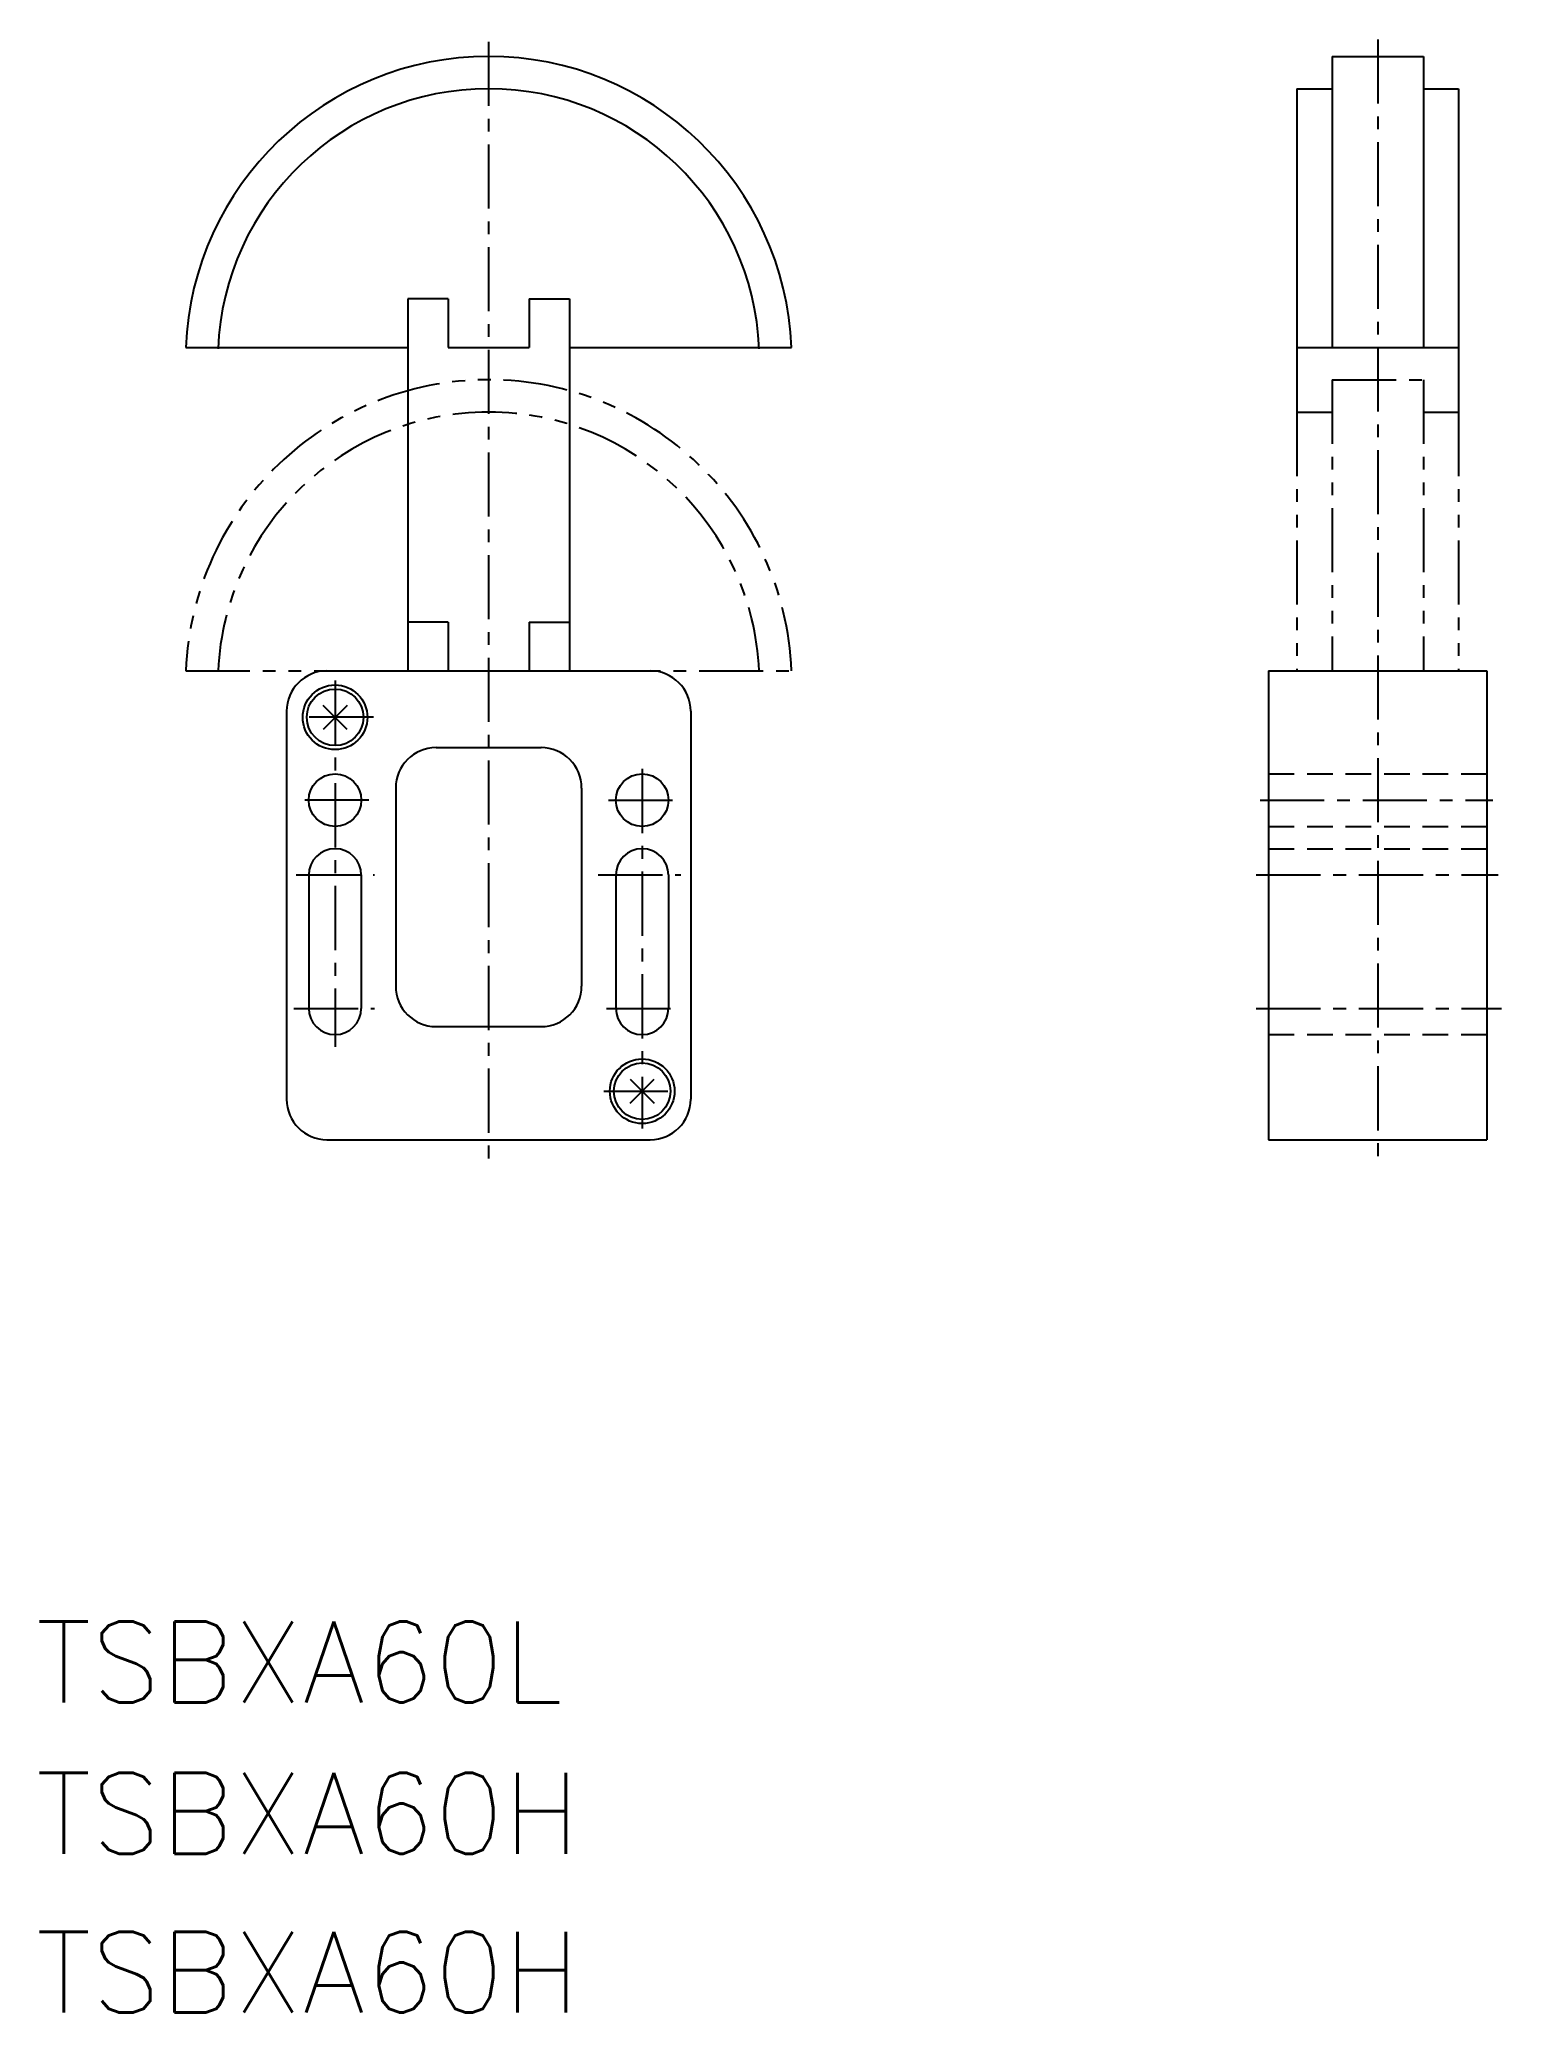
# Model space of a CAD drawing. Extents: x 46 to 227, y 28 to 272.
import ezdxf
from ezdxf.enums import TextEntityAlignment as Align

# ---------------------------------------------------------------- set-up
doc = ezdxf.new("R2010")
doc.units = 0
doc.header["$LTSCALE"] = 0.25
for name, pattern in [('CENTER', [50.8, 31.75, -6.35, 6.35, -6.35]), ('DASHED', [19.05, 12.7, -6.35]), ('PHANTOM', [63.5, 31.75, -6.35, 6.35, -6.35, 6.35, -6.35])]:
    doc.linetypes.add(name, pattern=pattern)
doc.layers.get('0').update_dxf_attribs({"linetype": 'CONTINUOUS'})
doc.layers.add('CENTER', color=1, linetype='CONTINUOUS')
doc.styles.get("Standard").update_dxf_attribs({"font": 'txt.shx', "bigfont": 'bigfont.shx'})

msp = doc.modelspace()

# ---------------------------------------------------------------- linework, layer by layer
at = {"color": 7, "linetype": 'CONTINUOUS'}
for p, q in [((205.99, 270.04), (217.29, 270.04)), ((205.99, 270.04), (205.99, 234.04)), ((217.29, 270.04), (217.29, 234.04)), ((201.64, 266.04), (201.64, 226.04)), ((201.64, 266.04), (205.99, 266.04)), ((217.29, 266.04), (221.64, 266.04)), ((221.64, 266.04), (221.64, 226.04)), ((91.64, 240.04), (91.64, 200.04)), ((96.64, 240.04), (91.64, 240.04)), ((96.64, 240.04), (96.64, 234.04)), ((106.64, 240.04), (106.64, 234.04)), ((106.64, 240.04), (111.64, 240.04)), ((111.64, 240.04), (111.64, 200.04)), ((64.17, 234.04), (91.64, 234.04)), ((96.64, 234.04), (106.64, 234.04)), ((111.64, 234.04), (139.11, 234.04)), ((201.64, 234.04), (221.64, 234.04)), ((81.64, 194.04), (121.64, 194.04)), ((198.14, 194.04), (198.14, 136.04)), ((198.14, 194.04), (225.14, 194.04)), ((225.14, 194.04), (225.14, 136.04)), ((76.64, 189.04), (76.64, 141.04)), ((84.12, 189.77), (81.15, 186.8)), ((84.12, 186.8), (81.15, 189.77)), ((126.64, 189.04), (126.64, 141.04)), ((95.14, 184.54), (108.14, 184.54)), ((90.14, 179.54), (90.14, 155.04)), ((113.14, 179.54), (113.14, 155.04)), ((79.39, 168.79), (79.39, 152.29)), ((85.89, 168.79), (85.89, 152.29)), ((117.39, 168.79), (117.39, 152.29)), ((123.89, 168.79), (123.89, 152.29)), ((95.14, 150.04), (108.14, 150.04)), ((119.15, 140.55), (122.12, 143.52)), ((119.15, 143.52), (122.12, 140.55)), ((81.64, 136.04), (121.64, 136.04)), ((198.14, 136.04), (225.14, 136.04))]:
    msp.add_line(p, q, dxfattribs=at)
at = {"color": 3, "linetype": 'PHANTOM'}
for p, q in [((205.99, 230.04), (205.99, 194.04)), ((205.99, 230.04), (217.29, 230.04)), ((217.29, 230.04), (217.29, 194.04)), ((201.64, 226.04), (201.64, 194.04)), ((201.64, 226.04), (205.99, 226.04)), ((217.29, 226.04), (221.64, 226.04)), ((221.64, 226.04), (221.64, 194.04)), ((96.64, 200.04), (91.64, 200.04)), ((91.64, 200.04), (91.64, 194.04)), ((96.64, 200.04), (96.64, 194.04)), ((106.64, 200.04), (111.64, 200.04)), ((106.64, 200.04), (106.64, 194.04)), ((111.64, 200.04), (111.64, 194.04)), ((64.17, 194.04), (139.11, 194.04))]:
    msp.add_line(p, q, dxfattribs=at)
at = {"color": 3, "linetype": 'DASHED'}
for p, q in [((198.14, 181.29), (225.14, 181.29)), ((198.14, 174.79), (225.14, 174.79)), ((198.14, 172.04), (225.14, 172.04)), ((198.14, 149.04), (225.14, 149.04))]:
    msp.add_line(p, q, dxfattribs=at)
at = {"color": 7, "linetype": 'CONTINUOUS'}
for centre, radius in [((82.64, 188.29), 4), ((82.64, 188.29), 3.5), ((82.64, 178.04), 3.25), ((120.64, 178.04), 3.25), ((120.64, 142.04), 4), ((120.64, 142.04), 3.5)]:
    msp.add_circle(centre, radius, dxfattribs=at)
for centre, radius, start, end in [((101.64, 232.54), 37.5, 2.2924, 177.7076), ((101.64, 232.54), 33.5, 2.2924, 177.7076), ((81.64, 189.04), 5, 90, 180), ((121.64, 189.04), 5, 0, 90), ((95.14, 179.54), 5, 90, 180), ((108.14, 179.54), 5, 0, 90), ((82.64, 168.79), 3.25, 0, 180), ((120.64, 168.79), 3.25, 0, 180), ((95.14, 155.04), 5, 180, 270), ((108.14, 155.04), 5, 270, 0), ((82.64, 152.29), 3.25, 180, 0), ((120.64, 152.29), 3.25, 180, 0), ((81.64, 141.04), 5, 180, 270), ((121.64, 141.04), 5, 270, 0)]:
    msp.add_arc(centre, radius, start, end, dxfattribs=at)
at = {"color": 3, "linetype": 'PHANTOM'}
for radius, start, end in [(37.5, 2.2924, 177.7076), (33.5, 2.5663, 177.4337)]:
    msp.add_arc((101.64, 192.54), radius, start, end, dxfattribs=at)
at = {"layer": 'CENTER', "linetype": 'CENTER'}
for p, q in [((101.64, 271.85), (101.64, 133.23)), ((211.64, 272.14), (211.64, 133.43)), ((82.64, 192.83), (82.64, 147.55)), ((87.39, 188.29), (78.27, 188.29)), ((120.64, 181.9), (120.64, 137.44)), ((86.83, 178.04), (78.42, 178.04)), ((116.45, 178.04), (124.86, 178.04)), ((197.09, 178.04), (225.87, 178.04)), ((77.81, 168.79), (87.53, 168.79)), ((115.21, 168.79), (125.43, 168.79)), ((196.62, 168.79), (226.53, 168.79)), ((77.56, 152.29), (87.53, 152.29)), ((116.21, 152.29), (124.94, 152.29)), ((196.62, 152.29), (226.96, 152.29)), ((115.89, 142.04), (125, 142.04))]:
    msp.add_line(p, q, dxfattribs=at)

# ---------------------------------------------------------------- texts
at = {"color": 7, "linetype": 'CONTINUOUS'}
for s, p in [('TSBXA60L', (45.64, 71.45)), ('TSBXA60H', (45.64, 52.73)), ('TSBXA60H', (45.64, 33.08))]:
    msp.add_text(s, height=10, dxfattribs=at).set_placement(p, align=Align.MIDDLE_LEFT)

doc.saveas('drawing.dxf')
